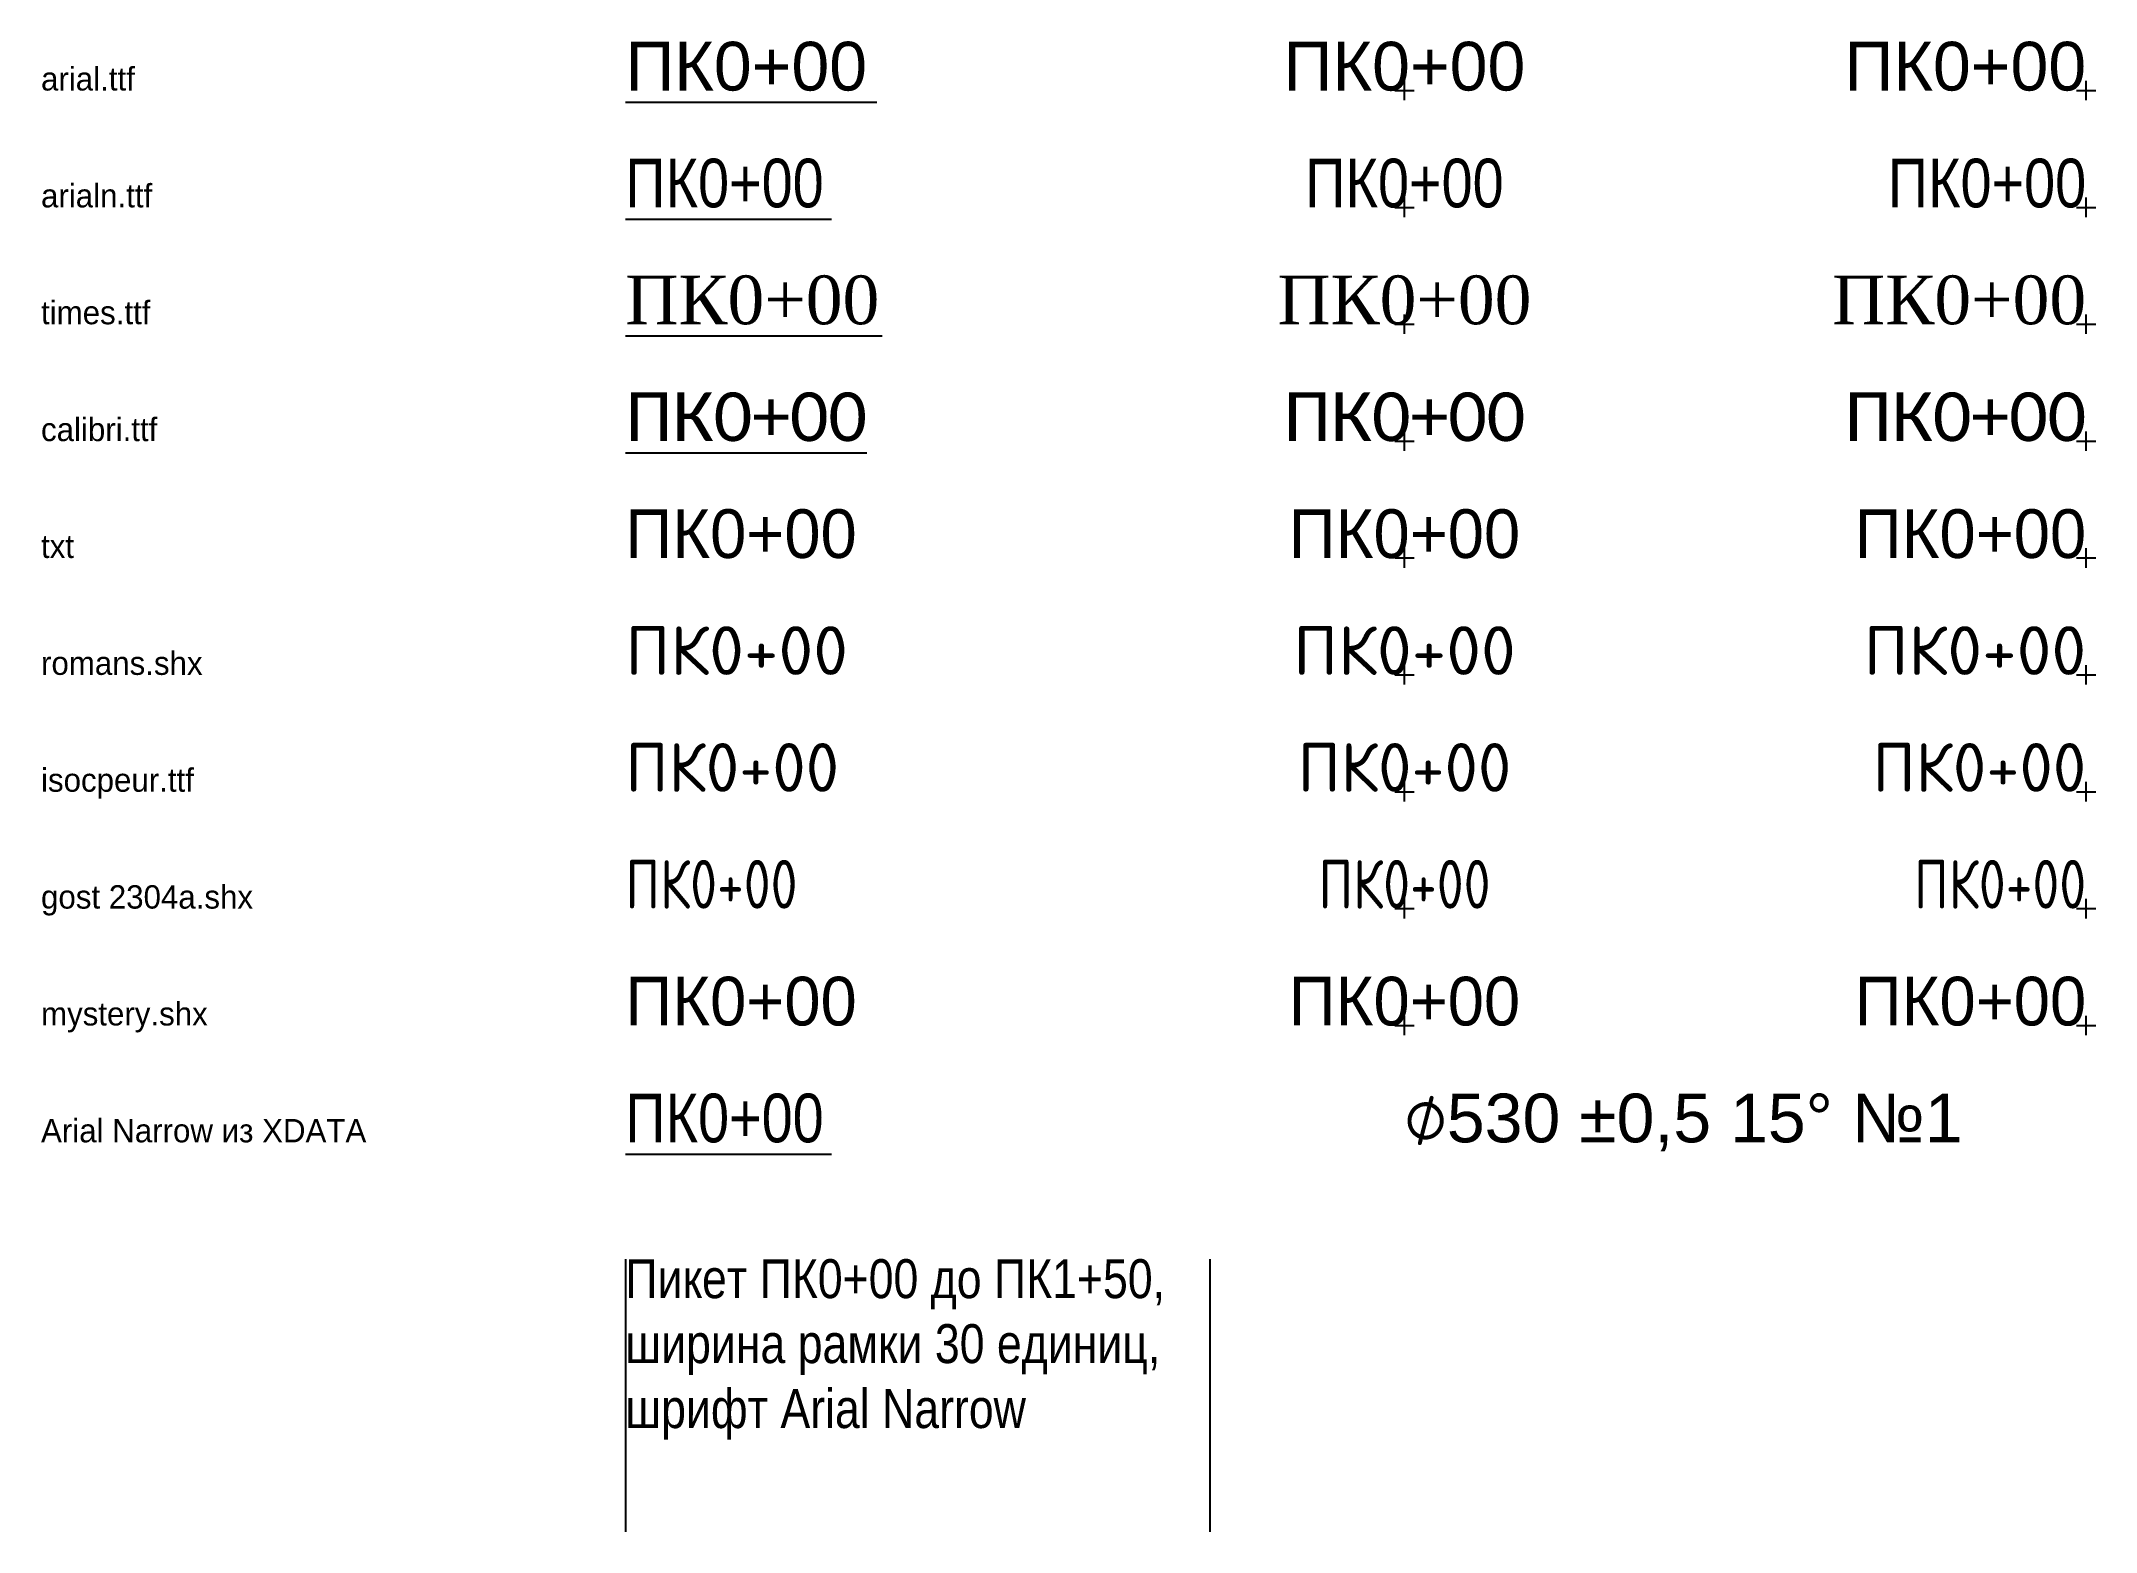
# Model space of a CAD drawing. Header units: metres. Extents: x -30 to 76, y -74 to 3.
import ezdxf
from ezdxf.enums import TextEntityAlignment as Align

# ---------------------------------------------------------------- set-up
doc = ezdxf.new("R2010")
doc.units = ezdxf.units.M
doc.styles.add('ARIAL', font='arial.ttf')
doc.styles.add('ARIALN', font='arialn.ttf')
doc.styles.add('CALIBRI', font='calibri.ttf')
doc.styles.add('FAMILY_ONLY', font='')
doc.styles.add('GOST_2304A', font='gost 2304a.shx')
doc.styles.add('ISOCPEUR', font='isocpeur.ttf')
doc.styles.add('MYSTERY', font='mystery.shx')
doc.styles.add('ROMANS', font='romans.shx')
doc.styles.add('TIMES', font='times.ttf')
doc.styles.add('TXT', font='txt')
doc.styles.get('FAMILY_ONLY').set_extended_font_data('Arial Narrow')

msp = doc.modelspace()

# ---------------------------------------------------------------- linework, layer by layer
for p, q in [((39.5, 0), (40.5, 0)), ((40, -0.5), (40, 0.5)), ((74.5, 0), (75.5, 0)), ((75, -0.5), (75, 0.5)), ((39.5, -6), (40.5, -6)), ((40, -6.5), (40, -5.5)), ((74.5, -6), (75.5, -6)), ((75, -6.5), (75, -5.5)), ((40, -12.5), (40, -11.5)), ((75, -12.5), (75, -11.5)), ((39.5, -12), (40.5, -12)), ((74.5, -12), (75.5, -12)), ((40, -18.5), (40, -17.5)), ((75, -18.5), (75, -17.5)), ((39.5, -18), (40.5, -18)), ((74.5, -18), (75.5, -18)), ((39.5, -24), (40.5, -24)), ((40, -24.5), (40, -23.5)), ((74.5, -24), (75.5, -24)), ((75, -24.5), (75, -23.5)), ((40, -30.5), (40, -29.5)), ((75, -30.5), (75, -29.5)), ((39.5, -30), (40.5, -30)), ((74.5, -30), (75.5, -30)), ((40, -36.5), (40, -35.5)), ((75, -36.5), (75, -35.5)), ((39.5, -36), (40.5, -36)), ((74.5, -36), (75.5, -36)), ((39.5, -42), (40.5, -42)), ((40, -42.5), (40, -41.5)), ((74.5, -42), (75.5, -42)), ((75, -42.5), (75, -41.5)), ((39.5, -48), (40.5, -48)), ((40, -48.5), (40, -47.5)), ((74.5, -48), (75.5, -48)), ((75, -48.5), (75, -47.5))]:
    msp.add_line(p, q)
at = {"color": 3}
for p, q in [((0, -0.6), (12.91, -0.6)), ((0, -6.6), (10.59, -6.6)), ((0, -12.6), (13.19, -12.6)), ((0, -18.6), (12.4, -18.6)), ((0, -54.6), (10.59, -54.6)), ((0, -60), (0, -74)), ((30, -60), (30, -74))]:
    msp.add_line(p, q, dxfattribs=at)

# ---------------------------------------------------------------- texts
at = {"color": 2}
for style, p in [('ARIAL', (0, 0)), ('ARIALN', (0, -6)), ('TIMES', (0, -12)), ('CALIBRI', (0, -18)), ('TXT', (0, -24)), ('ROMANS', (0, -30)), ('ISOCPEUR', (0, -36)), ('GOST_2304A', (0, -42)), ('MYSTERY', (0, -48)), ('FAMILY_ONLY', (0, -54))]:
    msp.add_text('ПК0+00', height=2.5, dxfattribs=dict(at, style=style)).set_placement(p)
at = {"color": 4}
for style, p in [('ARIAL', (40, 0)), ('ARIALN', (40, -6)), ('TIMES', (40, -12)), ('CALIBRI', (40, -18)), ('TXT', (40, -24)), ('ROMANS', (40, -30)), ('ISOCPEUR', (40, -36)), ('GOST_2304A', (40, -42)), ('MYSTERY', (40, -48))]:
    msp.add_text('ПК0+00', height=2.5, dxfattribs=dict(at, style=style)).set_placement(p, align=Align.CENTER)
at = {"color": 6}
for style, p in [('ARIAL', (75, 0)), ('ARIALN', (75, -6)), ('TIMES', (75, -12)), ('CALIBRI', (75, -18)), ('TXT', (75, -24)), ('ROMANS', (75, -30)), ('ISOCPEUR', (75, -36)), ('GOST_2304A', (75, -42)), ('MYSTERY', (75, -48))]:
    msp.add_text('ПК0+00', height=2.5, dxfattribs=dict(at, style=style)).set_placement(p, align=Align.RIGHT)
at = {"color": 8}
for s, p in [('arial.ttf', (-30, 0)), ('arialn.ttf', (-30, -6)), ('times.ttf', (-30, -12)), ('calibri.ttf', (-30, -18)), ('txt', (-30, -24)), ('romans.shx', (-30, -30)), ('isocpeur.ttf', (-30, -36)), ('gost 2304a.shx', (-30, -42)), ('mystery.shx', (-30, -48)), ('Arial Narrow из XDATA', (-30, -54))]:
    msp.add_text(s, height=1.2, dxfattribs=at).set_placement(p)
at = {"color": 7, "style": 'ARIAL'}
msp.add_text('⌀530 ±0,5 15° №1', height=2.5, dxfattribs=at).set_placement((40, -54))
at = {"insert": (0, -60), "char_height": 2, "width": 30, "attachment_point": 1, "style": 'ARIALN'}
msp.add_mtext('Пикет ПК0+00 до ПК1+50, ширина рамки 30 единиц, шрифт Arial Narrow', dxfattribs=at)

doc.saveas('drawing.dxf')
